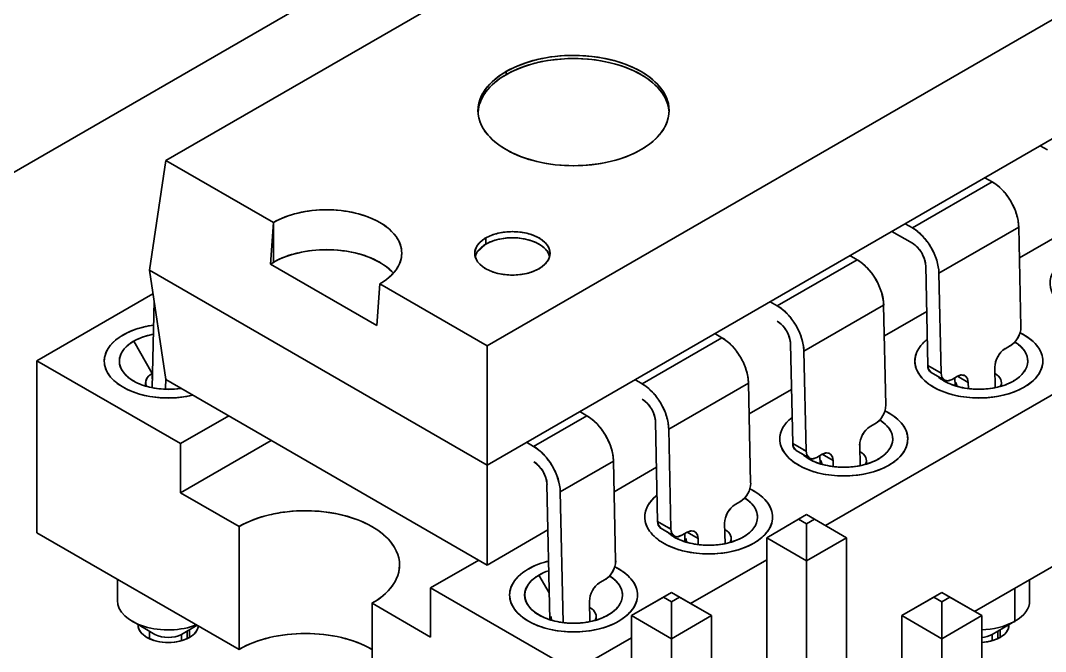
# Model space of a CAD drawing. Extents: x 146 to 1134, y 78 to 926.
# Drawn here: x 782.9 to 796.52, y 837.62 to 846.01 of the extents above; entities that cross this region are included whole.
import ezdxf

# ---------------------------------------------------------------- set-up
doc = ezdxf.new("R2010")
doc.units = 0

msp = doc.modelspace()

# ---------------------------------------------------------------- linework, layer by layer
at = {"color": 7, "lineweight": 35}
for p, q in [((784.83, 844.153), (809.358, 858.314)), ((809.358, 858.314), (784.83, 844.153)), ((813.031, 855.504), (789.1, 841.688)), ((789.1, 841.688), (813.031, 855.504)), ((815.104, 851.712), (793.6, 839.297)), ((793.6, 839.297), (815.104, 851.712)), ((795.58, 838.153), (815.344, 849.564)), ((815.344, 849.564), (795.58, 838.153))]:
    msp.add_line(p, q, dxfattribs=at)
at = {"color": 7, "lineweight": 35, "ltscale": 0.311085}
for p, q in [((788.047, 847.022), (777.271, 840.8)), ((777.271, 840.8), (788.047, 847.022))]:
    msp.add_line(p, q, dxfattribs=at)
at = {"color": 7, "lineweight": 35, "ltscale": 0.264137}
for p, q in [((789.1, 840.103), (798.25, 845.386)), ((798.25, 845.386), (789.1, 840.103))]:
    msp.add_line(p, q, dxfattribs=at)
at = {"color": 7, "lineweight": 35, "ltscale": 0.001021}
for p, q in [((789.351, 845.335), (789.351, 845.294)), ((789.351, 845.294), (789.351, 845.335))]:
    msp.add_line(p, q, dxfattribs=at)
at = {"color": 7, "lineweight": 35, "ltscale": 0.002759}
for p, q in [((796.453, 844.349), (796.549, 844.293)), ((796.453, 844.349), (796.549, 844.293)), ((795.814, 843.869), (795.718, 843.924)), ((795.814, 843.869), (795.718, 843.924)), ((794.018, 842.832), (793.922, 842.887)), ((794.018, 842.832), (793.922, 842.887)), ((792.861, 842.275), (792.957, 842.219)), ((792.861, 842.275), (792.957, 842.219)), ((792.221, 841.795), (792.126, 841.85)), ((792.221, 841.795), (792.126, 841.85)), ((790.425, 840.758), (790.33, 840.813)), ((790.425, 840.758), (790.33, 840.813)), ((789.623, 840.405), (789.718, 840.35)), ((789.623, 840.405), (789.718, 840.35))]:
    msp.add_line(p, q, dxfattribs=at)
at = {"color": 7, "lineweight": 35, "ltscale": 0.036853}
for p, q in [((784.83, 844.153), (784.609, 842.695)), ((784.609, 842.695), (784.83, 844.153)), ((784.609, 842.695), (784.83, 841.238)), ((784.83, 841.238), (784.609, 842.695))]:
    msp.add_line(p, q, dxfattribs=at)
at = {"color": 7, "lineweight": 35, "ltscale": 0.04121}
for p, q in [((786.258, 843.328), (784.83, 844.153)), ((784.83, 844.153), (786.258, 843.328)), ((789.1, 841.688), (787.672, 842.512)), ((787.672, 842.512), (789.1, 841.688))]:
    msp.add_line(p, q, dxfattribs=at)
at = {"color": 7, "lineweight": 35, "ltscale": 0.030619}
for p, q in [((794.753, 843.256), (795.814, 843.869)), ((795.814, 843.869), (794.753, 843.256)), ((795.106, 842.654), (796.167, 843.267)), ((796.167, 843.267), (795.106, 842.654)), ((794.018, 842.832), (792.957, 842.219)), ((792.957, 842.219), (794.018, 842.832)), ((794.371, 842.23), (793.31, 841.617)), ((793.31, 841.617), (794.371, 842.23)), ((791.161, 841.183), (792.221, 841.795)), ((792.221, 841.795), (791.161, 841.183)), ((791.514, 840.58), (792.575, 841.193)), ((792.575, 841.193), (791.514, 840.58))]:
    msp.add_line(p, q, dxfattribs=at)
at = {"color": 7, "lineweight": 35, "ltscale": 0.013899}
for p, q in [((786.219, 842.774), (786.258, 843.328)), ((786.258, 843.328), (786.219, 842.774))]:
    msp.add_line(p, q, dxfattribs=at)
at = {"color": 7, "lineweight": 35, "ltscale": 0.013268}
for p, q in [((786.258, 843.328), (786.258, 842.798)), ((786.258, 842.798), (786.258, 843.328))]:
    msp.add_line(p, q, dxfattribs=at)
at = {"color": 7, "lineweight": 35, "ltscale": 0.007862}
msp.add_line((794.481, 843.21), (794.753, 843.052), dxfattribs=at)
at = {"color": 7, "lineweight": 35, "ltscale": 0.002758}
for p, q in [((794.657, 843.312), (794.753, 843.256)), ((794.657, 843.312), (794.753, 843.256)), ((791.065, 841.238), (791.161, 841.183)), ((791.065, 841.238), (791.161, 841.183))]:
    msp.add_line(p, q, dxfattribs=at)
at = {"color": 7, "lineweight": 35, "ltscale": 0.033232}
for p, q in [((796.196, 841.938), (796.167, 843.267)), ((796.196, 841.938), (796.167, 843.267)), ((795.106, 842.654), (795.135, 841.325)), ((795.106, 842.654), (795.135, 841.325)), ((794.399, 840.901), (794.371, 842.23)), ((794.399, 840.901), (794.371, 842.23)), ((793.31, 841.617), (793.339, 840.288)), ((793.31, 841.617), (793.339, 840.288)), ((792.603, 839.864), (792.575, 841.193)), ((792.603, 839.864), (792.575, 841.193)), ((791.514, 840.58), (791.543, 839.251)), ((791.514, 840.58), (791.543, 839.251)), ((790.807, 838.827), (790.779, 840.156)), ((790.807, 838.827), (790.779, 840.156))]:
    msp.add_line(p, q, dxfattribs=at)
at = {"color": 7, "lineweight": 35, "ltscale": 0.002042}
for p, q in [((789.082, 843.122), (789.082, 843.04)), ((789.082, 843.04), (789.082, 843.122)), ((795.987, 841.65), (796.058, 841.691)), ((795.987, 841.65), (796.058, 841.691)), ((795.28, 841.242), (795.351, 841.283)), ((795.28, 841.242), (795.351, 841.283)), ((792.395, 839.576), (792.466, 839.617)), ((792.395, 839.576), (792.466, 839.617)), ((791.688, 839.168), (791.758, 839.209)), ((791.688, 839.168), (791.758, 839.209))]:
    msp.add_line(p, q, dxfattribs=at)
at = {"color": 7, "lineweight": 35, "ltscale": 0.01625}
for p, q in [((796.739, 843.183), (796.176, 842.858)), ((796.176, 842.858), (796.739, 843.183))]:
    msp.add_line(p, q, dxfattribs=at)
at = {"color": 7, "lineweight": 35, "ltscale": 0.12962}
for p, q in [((784.609, 842.695), (789.1, 840.103)), ((789.1, 840.103), (784.609, 842.695))]:
    msp.add_line(p, q, dxfattribs=at)
at = {"color": 7, "lineweight": 35, "ltscale": 0.001146}
msp.add_line((786.258, 842.798), (786.219, 842.774), dxfattribs=at)
msp.add_line((786.258, 842.798), (786.219, 842.774), dxfattribs=at)
at = {"color": 7, "lineweight": 35, "ltscale": 0.040759}
msp.add_line((786.219, 842.774), (787.631, 841.959), dxfattribs=at)
msp.add_line((786.219, 842.774), (787.631, 841.959), dxfattribs=at)
at = {"color": 7, "lineweight": 35, "ltscale": 0.033102}
for p, q in [((794.93, 842.751), (794.958, 841.427)), ((794.958, 841.427), (794.93, 842.751)), ((791.338, 840.677), (791.366, 839.354)), ((791.366, 839.354), (791.338, 840.677))]:
    msp.add_line(p, q, dxfattribs=at)
at = {"color": 7, "lineweight": 35, "ltscale": 0.013871}
for p, q in [((787.631, 841.959), (787.672, 842.512)), ((787.672, 842.512), (787.631, 841.959))]:
    msp.add_line(p, q, dxfattribs=at)
at = {"color": 7, "lineweight": 35, "ltscale": 0.04455}
for p, q in [((783.114, 841.489), (784.657, 842.38)), ((784.657, 842.38), (783.114, 841.489))]:
    msp.add_line(p, q, dxfattribs=at)
at = {"color": 7, "lineweight": 35, "ltscale": 0.028942}
msp.add_line((784.646, 841.131), (784.671, 842.288), dxfattribs=at)
msp.add_line((784.646, 841.131), (784.671, 842.288), dxfattribs=at)
at = {"color": 7, "lineweight": 35, "ltscale": 0.016248}
for p, q in [((794.943, 842.146), (794.38, 841.821)), ((794.38, 841.821), (794.943, 842.146)), ((793.147, 841.109), (792.584, 840.784)), ((792.584, 840.784), (793.147, 841.109))]:
    msp.add_line(p, q, dxfattribs=at)
at = {"color": 7, "lineweight": 35, "ltscale": 0.001529}
for p, q in [((796.238, 841.832), (796.184, 841.86)), ((796.238, 841.832), (796.184, 841.86)), ((792.646, 839.758), (792.592, 839.786)), ((792.646, 839.758), (792.592, 839.786))]:
    msp.add_line(p, q, dxfattribs=at)
at = {"color": 7, "lineweight": 35, "ltscale": 0.012374}
for p, q in [((784.648, 841.321), (784.401, 841.75)), ((784.401, 841.75), (784.648, 841.321))]:
    msp.add_line(p, q, dxfattribs=at)
at = {"color": 7, "lineweight": 35, "ltscale": 0.001261}
msp.add_line((784.612, 841.831), (784.661, 841.842), dxfattribs=at)
at = {"color": 7, "lineweight": 35, "ltscale": 0.033104}
for p, q in [((793.134, 841.714), (793.162, 840.391)), ((793.162, 840.391), (793.134, 841.714))]:
    msp.add_line(p, q, dxfattribs=at)
at = {"color": 7, "lineweight": 35, "ltscale": 0.039624}
for p, q in [((789.1, 840.103), (789.1, 841.688)), ((789.1, 841.688), (789.1, 840.103))]:
    msp.add_line(p, q, dxfattribs=at)
at = {"color": 7, "lineweight": 35, "ltscale": 0.055114}
for p, q in [((785.023, 840.387), (783.114, 841.489)), ((783.114, 841.489), (785.023, 840.387)), ((790.256, 837.365), (788.346, 838.468)), ((788.346, 838.468), (790.256, 837.365))]:
    msp.add_line(p, q, dxfattribs=at)
at = {"color": 7, "lineweight": 35, "ltscale": 0.057155}
for p, q in [((783.114, 839.203), (783.114, 841.489)), ((783.114, 841.489), (783.114, 839.203))]:
    msp.add_line(p, q, dxfattribs=at)
at = {"color": 7, "lineweight": 35, "ltscale": 0.001785}
for p, q in [((784.648, 841.321), (784.648, 841.25)), ((784.648, 841.25), (784.648, 841.321))]:
    msp.add_line(p, q, dxfattribs=at)
at = {"color": 7, "lineweight": 35, "ltscale": 0.005105}
for p, q in [((794.958, 841.427), (795.135, 841.325)), ((795.135, 841.325), (794.958, 841.427)), ((795.179, 841.232), (795.002, 841.335)), ((793.162, 840.391), (793.339, 840.288)), ((793.339, 840.288), (793.162, 840.391)), ((791.366, 839.354), (791.543, 839.251)), ((791.543, 839.251), (791.366, 839.354))]:
    msp.add_line(p, q, dxfattribs=at)
at = {"color": 7, "lineweight": 35, "ltscale": 0.000920205}
for p, q in [((795.103, 841.344), (795.135, 841.325)), ((795.103, 841.344), (795.135, 841.325)), ((791.511, 839.27), (791.543, 839.251)), ((791.511, 839.27), (791.543, 839.251))]:
    msp.add_line(p, q, dxfattribs=at)
at = {"color": 7, "lineweight": 35, "ltscale": 0.006795}
for p, q in [((795.855, 841.131), (795.849, 841.403)), ((795.855, 841.131), (795.849, 841.403)), ((792.263, 839.057), (792.257, 839.329)), ((792.263, 839.057), (792.257, 839.329)), ((790.467, 838.02), (790.461, 838.292)), ((790.467, 838.02), (790.461, 838.292))]:
    msp.add_line(p, q, dxfattribs=at)
at = {"color": 7, "lineweight": 35, "ltscale": 0.00118}
for p, q in [((784.56, 841.152), (784.56, 841.199)), ((795.937, 841.152), (795.937, 841.199)), ((792.345, 839.078), (792.345, 839.125)), ((790.549, 838.041), (790.549, 838.088))]:
    msp.add_line(p, q, dxfattribs=at)
at = {"color": 7, "lineweight": 35, "ltscale": 0.003649}
msp.add_line((784.828, 841.256), (784.824, 841.11), dxfattribs=at)
at = {"color": 7, "lineweight": 35, "ltscale": 0.003648}
msp.add_line((784.824, 841.11), (784.828, 841.256), dxfattribs=at)
at = {"color": 7, "lineweight": 35, "ltscale": 0.123243}
for p, q in [((784.83, 841.238), (789.1, 838.773)), ((789.1, 838.773), (784.83, 841.238))]:
    msp.add_line(p, q, dxfattribs=at)
at = {"color": 7, "lineweight": 35, "ltscale": 0.002706}
msp.add_line((795.319, 841.265), (795.322, 841.156), dxfattribs=at)
at = {"color": 7, "lineweight": 35, "ltscale": 0.002704}
for p, q in [((795.322, 841.156), (795.319, 841.265)), ((793.523, 840.228), (793.526, 840.119)), ((791.727, 839.191), (791.73, 839.083)), ((791.73, 839.083), (791.727, 839.191))]:
    msp.add_line(p, q, dxfattribs=at)
at = {"color": 7, "lineweight": 35, "ltscale": 0.004184}
for p, q in [((795.351, 841.283), (795.496, 841.199)), ((795.351, 841.283), (795.496, 841.199)), ((793.555, 840.246), (793.699, 840.162)), ((793.555, 840.246), (793.699, 840.162)), ((791.758, 839.209), (791.903, 839.125)), ((791.758, 839.209), (791.903, 839.125))]:
    msp.add_line(p, q, dxfattribs=at)
at = {"color": 7, "lineweight": 35, "ltscale": 0.002019}
for p, q in [((795.496, 841.199), (795.497, 841.118)), ((795.496, 841.199), (795.497, 841.118)), ((791.903, 839.125), (791.905, 839.044)), ((791.903, 839.125), (791.905, 839.044))]:
    msp.add_line(p, q, dxfattribs=at)
at = {"color": 7, "lineweight": 35, "ltscale": 0.018497}
for p, q in [((785.664, 840.756), (785.023, 840.387)), ((785.023, 840.387), (785.664, 840.756)), ((788.346, 838.468), (788.987, 838.838)), ((788.987, 838.838), (788.346, 838.468))]:
    msp.add_line(p, q, dxfattribs=at)
at = {"color": 7, "lineweight": 35, "ltscale": 0.020412}
for p, q in [((790.425, 840.758), (789.718, 840.35)), ((789.718, 840.35), (790.425, 840.758))]:
    msp.add_line(p, q, dxfattribs=at)
at = {"color": 7, "lineweight": 35, "ltscale": 0.001528}
for p, q in [((794.442, 840.795), (794.388, 840.823)), ((794.442, 840.795), (794.388, 840.823)), ((790.85, 838.721), (790.796, 838.75)), ((790.85, 838.721), (790.796, 838.75))]:
    msp.add_line(p, q, dxfattribs=at)
at = {"color": 7, "lineweight": 35, "ltscale": 0.002041}
for p, q in [((794.191, 840.613), (794.262, 840.654)), ((794.191, 840.613), (794.262, 840.654)), ((793.484, 840.205), (793.555, 840.246)), ((793.484, 840.205), (793.555, 840.246)), ((790.599, 838.539), (790.669, 838.58)), ((790.599, 838.539), (790.669, 838.58))]:
    msp.add_line(p, q, dxfattribs=at)
at = {"color": 7, "lineweight": 35, "ltscale": 0.034826}
for p, q in [((785.023, 839.733), (786.229, 840.43)), ((786.229, 840.43), (785.023, 839.733))]:
    msp.add_line(p, q, dxfattribs=at)
at = {"color": 7, "lineweight": 35, "ltscale": 0.01633}
for p, q in [((785.023, 840.387), (785.023, 839.733)), ((785.023, 839.733), (785.023, 840.387)), ((788.346, 838.468), (788.346, 837.815)), ((788.346, 837.815), (788.346, 838.468))]:
    msp.add_line(p, q, dxfattribs=at)
at = {"color": 7, "lineweight": 35, "ltscale": 0.006793}
msp.add_line((794.059, 840.094), (794.053, 840.366), dxfattribs=at)
msp.add_line((794.059, 840.094), (794.053, 840.366), dxfattribs=at)
at = {"color": 7, "lineweight": 35, "ltscale": 0.005106}
msp.add_line((793.383, 840.195), (793.206, 840.298), dxfattribs=at)
at = {"color": 7, "lineweight": 35, "ltscale": 0.000920764}
msp.add_line((793.307, 840.307), (793.339, 840.288), dxfattribs=at)
msp.add_line((793.307, 840.307), (793.339, 840.288), dxfattribs=at)
at = {"color": 7, "lineweight": 35, "ltscale": 0.002703}
msp.add_line((793.526, 840.12), (793.523, 840.228), dxfattribs=at)
at = {"color": 7, "lineweight": 35, "ltscale": 0.033247}
for p, q in [((789.1, 838.773), (789.1, 840.103)), ((789.1, 840.103), (789.1, 838.773))]:
    msp.add_line(p, q, dxfattribs=at)
at = {"color": 7, "lineweight": 35, "ltscale": 0.020413}
for p, q in [((790.779, 840.156), (790.072, 839.748)), ((790.072, 839.748), (790.779, 840.156))]:
    msp.add_line(p, q, dxfattribs=at)
at = {"color": 7, "lineweight": 35, "ltscale": 0.002018}
msp.add_line((793.699, 840.162), (793.701, 840.081), dxfattribs=at)
msp.add_line((793.699, 840.162), (793.701, 840.081), dxfattribs=at)
at = {"color": 7, "lineweight": 35, "ltscale": 0.001178}
msp.add_line((794.141, 840.115), (794.141, 840.162), dxfattribs=at)
at = {"color": 7, "lineweight": 35, "ltscale": 0.016249}
for p, q in [((791.351, 840.073), (790.788, 839.747)), ((790.788, 839.747), (791.351, 840.073))]:
    msp.add_line(p, q, dxfattribs=at)
at = {"color": 7, "lineweight": 35, "ltscale": 0.044984}
msp.add_line((789.934, 838.046), (789.895, 839.845), dxfattribs=at)
at = {"color": 7, "lineweight": 35, "ltscale": 0.044986}
msp.add_line((789.895, 839.845), (789.934, 838.046), dxfattribs=at)
at = {"color": 7, "lineweight": 35, "ltscale": 0.022454}
for p, q in [((785.023, 839.733), (785.801, 839.284)), ((785.801, 839.284), (785.023, 839.733))]:
    msp.add_line(p, q, dxfattribs=at)
at = {"color": 7, "lineweight": 35, "ltscale": 0.04352}
msp.add_line((790.072, 839.748), (790.109, 838.007), dxfattribs=at)
msp.add_line((790.072, 839.748), (790.109, 838.007), dxfattribs=at)
at = {"color": 7, "lineweight": 35, "ltscale": 0.01531}
for p, q in [((792.817, 839.136), (793.347, 839.443)), ((793.347, 839.443), (793.877, 839.136)), ((791.551, 837.793), (791.021, 838.1)), ((791.021, 838.1), (791.551, 837.793)), ((792.081, 838.1), (791.551, 837.793)), ((791.551, 837.793), (792.081, 838.1)), ((795.143, 837.793), (794.613, 838.1)), ((794.613, 838.1), (795.143, 837.793)), ((795.674, 838.1), (795.143, 837.793)), ((795.143, 837.793), (795.674, 838.1))]:
    msp.add_line(p, q, dxfattribs=at)
at = {"color": 7, "lineweight": 35, "ltscale": 0.003063}
for p, q in [((793.241, 839.381), (793.347, 839.443)), ((793.241, 839.381), (793.347, 839.443)), ((793.347, 839.443), (793.453, 839.381)), ((793.347, 839.443), (793.453, 839.381))]:
    msp.add_line(p, q, dxfattribs=at)
at = {"color": 7, "lineweight": 35, "ltscale": 0.040826}
msp.add_line((785.801, 839.284), (785.801, 837.651), dxfattribs=at)
msp.add_line((785.801, 839.284), (785.801, 837.651), dxfattribs=at)
at = {"color": 7, "lineweight": 35, "ltscale": 0.005104}
msp.add_line((791.587, 839.159), (791.41, 839.261), dxfattribs=at)
at = {"color": 7, "lineweight": 35, "ltscale": 0.012247}
for p, q in [((792.817, 839.136), (793.241, 839.381)), ((793.241, 839.381), (792.817, 839.136)), ((793.347, 839.32), (793.347, 838.83)), ((793.347, 838.83), (793.347, 839.32)), ((793.453, 839.381), (793.877, 839.136)), ((793.877, 839.136), (793.453, 839.381)), ((791.021, 838.1), (791.445, 838.344)), ((791.445, 838.344), (791.021, 838.1)), ((794.613, 838.1), (795.037, 838.344)), ((795.037, 838.344), (794.613, 838.1))]:
    msp.add_line(p, q, dxfattribs=at)
at = {"color": 7, "lineweight": 35, "ltscale": 0.003062}
for p, q in [((793.347, 839.32), (793.241, 839.381)), ((793.347, 839.32), (793.241, 839.381)), ((793.453, 839.381), (793.347, 839.32)), ((793.453, 839.381), (793.347, 839.32)), ((791.445, 838.344), (791.551, 838.406)), ((791.445, 838.344), (791.551, 838.406)), ((791.551, 838.283), (791.445, 838.344)), ((791.551, 838.283), (791.445, 838.344)), ((795.037, 838.344), (795.143, 838.406)), ((795.037, 838.344), (795.143, 838.406)), ((795.143, 838.283), (795.037, 838.344)), ((795.143, 838.283), (795.037, 838.344))]:
    msp.add_line(p, q, dxfattribs=at)
at = {"color": 7, "lineweight": 35, "ltscale": 0.077568}
for p, q in [((785.801, 837.651), (783.114, 839.203)), ((783.114, 839.203), (785.801, 837.651))]:
    msp.add_line(p, q, dxfattribs=at)
at = {"color": 7, "lineweight": 35, "ltscale": 0.023339}
for p, q in [((789.908, 839.24), (789.1, 838.773)), ((789.1, 838.773), (789.908, 839.24))]:
    msp.add_line(p, q, dxfattribs=at)
at = {"color": 7, "lineweight": 35, "ltscale": 0.015309}
for p, q in [((793.347, 838.83), (792.817, 839.136)), ((792.817, 839.136), (793.347, 838.83)), ((793.877, 839.136), (793.347, 838.83)), ((793.347, 838.83), (793.877, 839.136)), ((791.021, 838.1), (791.551, 838.406)), ((791.551, 838.406), (792.081, 838.1)), ((794.613, 838.1), (795.143, 838.406)), ((795.143, 838.406), (795.674, 838.1))]:
    msp.add_line(p, q, dxfattribs=at)
at = {"color": 7, "lineweight": 35, "ltscale": 0.051848}
for p, q in [((792.817, 839.136), (792.817, 837.063)), ((792.817, 837.063), (792.817, 839.136)), ((794.613, 838.1), (794.613, 836.026)), ((794.613, 836.026), (794.613, 838.1))]:
    msp.add_line(p, q, dxfattribs=at)
at = {"color": 7, "lineweight": 35, "ltscale": 0.116351}
for p, q in [((793.877, 839.136), (793.877, 834.482)), ((793.877, 834.482), (793.877, 839.136)), ((791.021, 838.1), (791.021, 833.445)), ((791.021, 833.445), (791.021, 838.1)), ((792.081, 838.1), (792.081, 833.445)), ((792.081, 833.445), (792.081, 838.1)), ((795.674, 838.1), (795.674, 833.445)), ((795.674, 833.445), (795.674, 838.1)), ((791.551, 837.793), (791.551, 833.139)), ((791.551, 833.139), (791.551, 837.793))]:
    msp.add_line(p, q, dxfattribs=at)
at = {"color": 7, "lineweight": 35, "ltscale": 0.02923}
for p, q in [((792.817, 838.844), (791.804, 838.26)), ((791.804, 838.26), (792.817, 838.844))]:
    msp.add_line(p, q, dxfattribs=at)
at = {"color": 7, "lineweight": 35, "ltscale": 0.036539}
for p, q in [((793.347, 837.369), (793.347, 838.83)), ((793.347, 838.83), (793.347, 837.369)), ((795.143, 836.332), (795.143, 837.793)), ((795.143, 837.793), (795.143, 836.332))]:
    msp.add_line(p, q, dxfattribs=at)
at = {"color": 7, "lineweight": 35, "ltscale": 0.007089}
msp.add_line((784.185, 838.3), (784.185, 838.584), dxfattribs=at)
at = {"color": 7, "lineweight": 35, "ltscale": 0.006853}
for p, q in [((789.926, 838.402), (789.789, 838.639)), ((789.789, 838.639), (789.926, 838.402))]:
    msp.add_line(p, q, dxfattribs=at)
at = {"color": 7, "lineweight": 35, "ltscale": 0.006885}
msp.add_line((796.312, 838.3), (796.312, 838.576), dxfattribs=at)
at = {"color": 7, "lineweight": 35, "ltscale": 0.010921}
msp.add_line((796.114, 838.462), (796.114, 838.025), dxfattribs=at)
msp.add_line((796.114, 838.462), (796.114, 838.025), dxfattribs=at)
at = {"color": 7, "lineweight": 35, "ltscale": 0.003061}
for p, q in [((791.551, 838.406), (791.657, 838.344)), ((791.551, 838.406), (791.657, 838.344)), ((791.657, 838.344), (791.551, 838.283)), ((791.657, 838.344), (791.551, 838.283)), ((795.143, 838.406), (795.249, 838.344)), ((795.143, 838.406), (795.249, 838.344)), ((795.249, 838.344), (795.143, 838.283)), ((795.249, 838.344), (795.143, 838.283))]:
    msp.add_line(p, q, dxfattribs=at)
at = {"color": 7, "lineweight": 35, "ltscale": 0.012248}
for p, q in [((791.657, 838.344), (792.081, 838.1)), ((792.081, 838.1), (791.657, 838.344)), ((795.249, 838.344), (795.674, 838.1)), ((795.674, 838.1), (795.249, 838.344)), ((791.551, 838.283), (791.551, 837.793)), ((791.551, 837.793), (791.551, 838.283)), ((795.143, 838.283), (795.143, 837.793)), ((795.143, 837.793), (795.143, 838.283))]:
    msp.add_line(p, q, dxfattribs=at)
at = {"color": 7, "lineweight": 35, "ltscale": 0.022453}
for p, q in [((788.346, 837.815), (787.569, 838.264)), ((787.569, 838.264), (788.346, 837.815))]:
    msp.add_line(p, q, dxfattribs=at)
at = {"color": 7, "lineweight": 35, "ltscale": 0.040825}
for p, q in [((787.569, 836.631), (787.569, 838.264)), ((787.569, 838.264), (787.569, 836.631))]:
    msp.add_line(p, q, dxfattribs=at)
at = {"color": 7, "lineweight": 35, "ltscale": 0.008676}
for p, q in [((784.684, 837.851), (784.383, 838.025)), ((795.813, 837.851), (796.114, 838.025)), ((796.114, 838.025), (795.813, 837.851))]:
    msp.add_line(p, q, dxfattribs=at)
at = {"color": 7, "lineweight": 35, "ltscale": 0.000157195}
msp.add_line((784.461, 837.98), (784.46, 837.974), dxfattribs=at)
at = {"color": 7, "lineweight": 35, "ltscale": 0.006022}
for p, q in [((785.037, 837.851), (785.246, 837.972)), ((785.246, 837.972), (785.037, 837.851))]:
    msp.add_line(p, q, dxfattribs=at)
at = {"color": 7, "lineweight": 35, "ltscale": 0.002551}
for p, q in [((785.143, 837.913), (785.143, 837.81)), ((785.143, 837.81), (785.143, 837.913)), ((795.92, 837.913), (795.92, 837.81)), ((795.92, 837.81), (795.92, 837.913))]:
    msp.add_line(p, q, dxfattribs=at)
at = {"color": 7, "lineweight": 35, "ltscale": 0.000157232}
msp.add_line((796.037, 837.974), (796.037, 837.98), dxfattribs=at)
at = {"color": 7, "lineweight": 35, "ltscale": 0.002502}
for p, q in [((784.61, 837.794), (784.61, 837.894)), ((785.11, 837.794), (785.11, 837.894)), ((795.887, 837.794), (795.887, 837.894))]:
    msp.add_line(p, q, dxfattribs=at)
at = {"color": 7, "lineweight": 35, "ltscale": 0.002118}
for p, q in [((785.037, 837.851), (785.037, 837.767)), ((785.037, 837.851), (785.037, 837.767)), ((795.813, 837.851), (795.813, 837.767)), ((795.813, 837.851), (795.813, 837.767))]:
    msp.add_line(p, q, dxfattribs=at)
at = {"color": 7, "lineweight": 35, "ltscale": 0.022088}
for p, q in [((791.021, 837.807), (790.256, 837.365)), ((790.256, 837.365), (791.021, 837.807))]:
    msp.add_line(p, q, dxfattribs=at)
at = {"color": 7, "lineweight": 35}
for points in [[(789.082, 843.04), (788.963, 842.93), (788.94, 842.876)], [(794.958, 841.427), (794.968, 841.376), (795.002, 841.335)], [(795.135, 841.325), (795.145, 841.273), (795.179, 841.233)], [(795.28, 841.242), (795.221, 841.223), (795.19, 841.227), (795.165, 841.243), (795.146, 841.27), (795.135, 841.325)], [(795.351, 841.283), (795.399, 841.301), (795.451, 841.291)], [(795.351, 841.283), (795.41, 841.301), (795.44, 841.297), (795.465, 841.281), (795.484, 841.255), (795.496, 841.199)], [(795.179, 841.233), (795.231, 841.224), (795.28, 841.242)], [(795.451, 841.291), (795.486, 841.251), (795.496, 841.199)], [(793.162, 840.391), (793.172, 840.339), (793.206, 840.298)], [(793.339, 840.288), (793.349, 840.237), (793.383, 840.196)], [(793.484, 840.205), (793.424, 840.186), (793.394, 840.19), (793.369, 840.206), (793.35, 840.233), (793.339, 840.288)], [(793.555, 840.246), (793.603, 840.264), (793.655, 840.254)], [(793.555, 840.246), (793.614, 840.264), (793.644, 840.26), (793.669, 840.244), (793.688, 840.218), (793.699, 840.162)], [(793.655, 840.254), (793.69, 840.214), (793.699, 840.162)], [(793.383, 840.196), (793.435, 840.187), (793.484, 840.205)], [(791.366, 839.354), (791.376, 839.302), (791.41, 839.261)], [(791.543, 839.251), (791.552, 839.2), (791.587, 839.159)], [(791.688, 839.168), (791.628, 839.149), (791.598, 839.153), (791.573, 839.169), (791.554, 839.196), (791.543, 839.251)], [(791.587, 839.159), (791.639, 839.15), (791.688, 839.168)], [(791.758, 839.209), (791.818, 839.228), (791.848, 839.223), (791.873, 839.207), (791.892, 839.181), (791.903, 839.125)], [(791.758, 839.209), (791.807, 839.227), (791.859, 839.217)], [(791.859, 839.217), (791.894, 839.177), (791.903, 839.125)]]:
    msp.add_lwpolyline(points, dxfattribs=at)
for centre, radius, start, end in [((790.241, 843.469), 2.081, 89.7782, 103.2785), ((790.256, 843.466), 2.083, 76.731, 90.2172), ((790.102, 843.991), 1.54, 102.742, 119.2294), ((790.102, 843.95), 1.54, 102.742, 119.2294), ((790.241, 843.428), 2.081, 89.7782, 103.2785), ((790.256, 843.425), 2.083, 76.731, 90.2172), ((790.397, 843.997), 1.534, 60.7224, 77.2744), ((790.397, 843.956), 1.534, 60.7224, 77.2744), ((789.764, 844.574), 0.865, 118.5164, 142.7943), ((789.764, 844.533), 0.865, 118.5164, 142.7943), ((790.735, 844.576), 0.862, 37.1934, 61.5476), ((790.735, 844.535), 0.862, 37.1934, 61.5476), ((789.453, 844.808), 0.475, 142.5853, 179.0195), ((789.458, 844.765), 0.48, 142.7526, 176.3437), ((791.044, 844.808), 0.475, 0.9908, 37.3901), ((791.039, 844.765), 0.481, 3.681, 37.2219), ((789.453, 844.824), 0.475, 180.9908, 217.3901), ((791.044, 844.824), 0.475, 322.5853, 359.0195), ((789.762, 845.056), 0.862, 217.1934, 241.5476), ((790.733, 845.058), 0.865, 298.5164, 322.7943), ((790.101, 845.635), 1.534, 240.7224, 257.2744), ((790.395, 845.641), 1.54, 282.742, 299.2294), ((790.241, 846.166), 2.083, 256.731, 270.2172), ((790.257, 846.164), 2.081, 269.7782, 283.2785), ((795.506, 843.351), 0.602, 42.974, 59.2952), ((795.354, 843.199), 0.817, 30.1935, 43.4951), ((786.959, 841.859), 1.638, 89.7782, 103.2785), ((786.971, 841.857), 1.64, 76.731, 90.2172), ((795.35, 843.19), 0.825, 17.3942, 30.6102), ((786.85, 842.27), 1.213, 102.742, 119.2294), ((787.081, 842.275), 1.208, 60.7224, 77.2744), ((795.548, 843.246), 0.619, 1.8903, 17.9023), ((787.348, 842.731), 0.679, 37.1934, 61.5476), ((794.446, 842.739), 0.602, 42.974, 59.2952), ((787.591, 842.914), 0.374, 0.9908, 37.3901), ((789.244, 842.823), 0.34, 118.4527, 142.8063), ((789.377, 842.595), 0.604, 102.7258, 119.2775), ((789.377, 842.513), 0.604, 102.7258, 119.2775), ((789.432, 842.386), 0.82, 89.7812, 103.2696), ((789.432, 842.305), 0.82, 89.7812, 103.2696), ((789.439, 842.386), 0.82, 76.7304, 90.2188), ((789.439, 842.305), 0.82, 76.7304, 90.2188), ((789.494, 842.595), 0.604, 60.7225, 77.2742), ((789.494, 842.513), 0.604, 60.7225, 77.2742), ((789.627, 842.823), 0.34, 37.1937, 61.5473), ((794.293, 842.587), 0.817, 30.1993, 43.4986), ((786.959, 841.328), 1.638, 89.7782, 103.2785), ((786.971, 841.327), 1.64, 76.731, 90.2172), ((789.122, 842.914), 0.187, 142.608, 179.0138), ((789.136, 842.826), 0.202, 143.5063, 165.5214), ((789.244, 842.741), 0.34, 118.4527, 142.8063), ((789.627, 842.741), 0.34, 37.1937, 61.5473), ((789.749, 842.914), 0.187, 0.9862, 37.392), ((789.735, 842.826), 0.202, 14.5271, 36.4907), ((794.535, 842.722), 0.396, 4.1885, 56.5828), ((794.599, 842.794), 0.301, 42.974, 59.2951), ((794.523, 842.718), 0.409, 30.1935, 43.4951), ((794.289, 842.578), 0.825, 17.3912, 30.605), ((786.85, 841.74), 1.213, 102.742, 119.2294), ((787.081, 841.745), 1.208, 60.7224, 77.2744), ((787.591, 842.927), 0.374, 322.5853, 359.0195), ((789.122, 842.921), 0.187, 180.9862, 217.392), ((789.244, 843.012), 0.34, 217.1937, 241.5473), ((789.627, 843.012), 0.34, 298.4527, 322.8063), ((789.749, 842.921), 0.187, 322.608, 359.0138), ((793.71, 842.314), 0.602, 42.974, 59.2952), ((794.521, 842.713), 0.413, 17.3942, 30.6102), ((794.62, 842.741), 0.31, 1.8903, 17.9023), ((794.487, 842.634), 0.619, 1.8903, 17.9023), ((787.318, 842.16), 0.729, 42.7423, 60.9411), ((787.347, 843.111), 0.681, 298.5164, 322.7943), ((789.377, 843.24), 0.604, 240.7225, 257.2742), ((789.494, 843.24), 0.604, 282.7258, 299.2775), ((793.558, 842.162), 0.817, 30.1935, 43.4951), ((789.432, 843.449), 0.82, 256.7304, 270.2188), ((789.439, 843.449), 0.82, 269.7812, 283.2696), ((793.554, 842.153), 0.825, 17.3942, 30.6102), ((793.752, 842.209), 0.619, 1.8903, 17.9023), ((792.65, 841.702), 0.602, 42.974, 59.2952), ((792.739, 841.685), 0.396, 4.1885, 56.5828), ((792.803, 841.757), 0.301, 42.974, 59.2951), ((792.497, 841.55), 0.817, 30.1993, 43.4986), ((784.798, 840.846), 1.124, 96.8348, 118.6264), ((784.798, 840.846), 1.124, 96.8348, 118.6264), ((784.761, 840.936), 1.027, 102.7258, 119.2775), ((784.761, 840.936), 1.027, 102.7258, 119.2775), ((784.846, 840.638), 1.337, 97.82, 103.4285), ((784.846, 840.638), 1.337, 97.82, 103.4285), ((792.727, 841.681), 0.409, 30.1935, 43.4951), ((792.725, 841.676), 0.413, 17.3942, 30.6102), ((792.493, 841.541), 0.825, 17.3912, 30.605), ((795.887, 841.948), 0.31, 303.6159, 358.1124), ((795.916, 841.941), 0.28, 329.0684, 359.3265), ((784.535, 841.324), 0.577, 118.4527, 142.8063), ((784.535, 841.324), 0.577, 118.4527, 142.8063), ((784.611, 841.362), 0.441, 118.4527, 142.8063), ((784.801, 841.026), 0.827, 99.7426, 118.924), ((784.785, 841.065), 0.785, 102.7258, 119.2775), ((791.914, 841.277), 0.602, 42.974, 59.2952), ((792.824, 841.704), 0.31, 1.8903, 17.9023), ((792.691, 841.597), 0.619, 1.8903, 17.9023), ((795.261, 841.373), 0.507, 127.6866, 143.8239), ((795.261, 841.373), 0.507, 127.6866, 143.8239), ((795.912, 841.923), 0.274, 302.0564, 332.7182), ((795.897, 841.373), 0.425, 36.8598, 59.1482), ((795.963, 841.324), 0.577, 37.1937, 61.5473), ((795.963, 841.324), 0.577, 37.1937, 61.5473), ((784.328, 841.479), 0.318, 142.6629, 179.0225), ((784.328, 841.479), 0.318, 142.608, 179.0138), ((784.453, 841.481), 0.243, 142.608, 179.0138), ((791.762, 841.125), 0.817, 30.1935, 43.4951), ((795.104, 841.479), 0.318, 142.608, 179.0138), ((795.104, 841.479), 0.318, 142.608, 179.0138), ((796.158, 841.393), 0.309, 123.5918, 178.1381), ((796.132, 841.418), 0.274, 122.0564, 152.7182), ((796.044, 841.481), 0.243, 0.9862, 37.392), ((796.169, 841.479), 0.318, 0.9862, 37.392), ((796.169, 841.479), 0.318, 0.9862, 37.392), ((784.328, 841.49), 0.318, 180.9862, 217.392), ((784.328, 841.49), 0.318, 180.9775, 217.3371), ((784.453, 841.489), 0.243, 180.9862, 217.392), ((791.758, 841.116), 0.825, 17.3942, 30.6102), ((795.104, 841.49), 0.318, 180.9862, 217.392), ((795.105, 841.49), 0.318, 180.9775, 217.3371), ((796.129, 841.4), 0.28, 149.0684, 179.3265), ((796.044, 841.489), 0.243, 322.608, 359.0138), ((796.169, 841.49), 0.318, 322.608, 359.0138), ((796.169, 841.49), 0.318, 322.608, 359.0138), ((784.611, 841.608), 0.441, 217.1937, 241.5473), ((791.956, 841.172), 0.619, 1.8903, 17.9023), ((795.063, 841.418), 0.105, 175.0648, 233.8937), ((795.886, 841.608), 0.441, 298.4527, 322.8063), ((784.535, 841.646), 0.577, 217.1937, 241.5473), ((784.535, 841.646), 0.577, 217.1937, 241.5473), ((784.785, 841.904), 0.785, 240.7225, 257.2742), ((790.854, 840.665), 0.602, 42.974, 59.2952), ((795.311, 841.646), 0.577, 217.1937, 241.5473), ((795.311, 841.646), 0.577, 217.1937, 241.5473), ((795.427, 841.662), 0.508, 227.4955, 240.5169), ((795.561, 841.904), 0.785, 240.7225, 257.2742), ((795.444, 841.2), 0.108, 180.5202, 208.6352), ((795.444, 841.2), 0.108, 180.522, 208.6687), ((795.712, 841.904), 0.785, 282.7258, 299.2775), ((795.963, 841.646), 0.577, 298.4527, 322.8063), ((795.963, 841.646), 0.577, 298.4527, 322.8063), ((784.761, 842.033), 1.027, 240.7225, 257.2742), ((784.761, 842.033), 1.027, 240.7225, 257.2742), ((784.855, 842.388), 1.394, 256.7304, 270.2188), ((784.855, 842.388), 1.394, 256.7304, 270.2188), ((784.856, 842.176), 1.066, 256.7304, 270.2188), ((784.862, 842.203), 1.094, 269.8935, 278.8283), ((784.866, 842.388), 1.394, 269.7812, 283.2696), ((784.866, 842.388), 1.394, 269.7812, 283.2696), ((790.701, 840.513), 0.817, 30.1993, 43.4986), ((795.538, 842.033), 1.027, 240.7225, 257.2742), ((795.538, 842.033), 1.027, 240.7225, 257.2742), ((795.631, 842.388), 1.394, 256.7304, 270.2188), ((795.631, 842.388), 1.394, 256.7304, 270.2188), ((795.633, 842.176), 1.066, 256.7304, 270.2188), ((795.641, 842.176), 1.066, 269.7812, 283.2696), ((795.642, 842.388), 1.394, 269.7812, 283.2696), ((795.642, 842.388), 1.394, 269.7812, 283.2696), ((795.736, 842.033), 1.027, 282.7258, 299.2775), ((795.736, 842.033), 1.027, 282.7258, 299.2775), ((790.943, 840.648), 0.396, 4.1885, 56.5828), ((791.007, 840.72), 0.301, 42.974, 59.2951), ((790.931, 840.644), 0.409, 30.1935, 43.4951), ((790.697, 840.504), 0.825, 17.3912, 30.605), ((794.091, 840.911), 0.31, 303.6159, 358.1124), ((794.12, 840.904), 0.28, 329.0684, 359.3265), ((790.118, 840.24), 0.602, 42.974, 59.2952), ((790.929, 840.639), 0.413, 17.3942, 30.6102), ((791.028, 840.667), 0.31, 1.8903, 17.9023), ((794.116, 840.886), 0.274, 302.0564, 332.7182), ((794.167, 840.287), 0.577, 37.1937, 61.5473), ((794.167, 840.287), 0.577, 37.1937, 61.5473), ((789.966, 840.088), 0.817, 30.1935, 43.4951), ((790.895, 840.56), 0.619, 1.8903, 17.9023), ((793.308, 840.442), 0.318, 142.608, 179.0138), ((793.308, 840.442), 0.318, 142.608, 179.0138), ((793.464, 840.336), 0.507, 127.6866, 143.8239), ((793.464, 840.336), 0.507, 127.6866, 143.8239), ((794.101, 840.336), 0.425, 36.8598, 59.1482), ((794.373, 840.442), 0.318, 0.9862, 37.392), ((794.373, 840.442), 0.318, 0.9862, 37.392), ((789.962, 840.079), 0.825, 17.3942, 30.6102), ((794.362, 840.356), 0.31, 123.6159, 178.1124), ((794.332, 840.363), 0.28, 149.0684, 179.3265), ((794.336, 840.381), 0.274, 122.0564, 152.7182), ((794.248, 840.444), 0.243, 0.9862, 37.392), ((789.411, 839.832), 0.602, 42.974, 59.2952), ((793.308, 840.453), 0.318, 180.9862, 217.392), ((793.309, 840.453), 0.318, 180.9775, 217.3371), ((793.267, 840.381), 0.105, 175.0648, 233.8937), ((794.248, 840.452), 0.243, 322.608, 359.0138), ((794.373, 840.453), 0.318, 322.608, 359.0138), ((794.373, 840.453), 0.318, 322.608, 359.0138), ((789.259, 839.68), 0.817, 30.1935, 43.4951), ((790.16, 840.135), 0.619, 1.8903, 17.9023), ((793.515, 840.609), 0.577, 217.1937, 241.5473), ((793.515, 840.609), 0.577, 217.1937, 241.5473), ((793.631, 840.625), 0.508, 227.4955, 240.5169), ((794.09, 840.571), 0.441, 298.4527, 322.8063), ((794.167, 840.609), 0.577, 298.4527, 322.8063), ((794.167, 840.609), 0.577, 298.4527, 322.8063), ((789.565, 839.887), 0.301, 42.974, 59.2952), ((789.501, 839.816), 0.396, 4.1885, 56.5828), ((789.489, 839.811), 0.409, 30.1993, 43.4986), ((789.255, 839.671), 0.825, 17.3942, 30.6102), ((793.742, 840.996), 1.027, 240.7225, 257.2742), ((793.742, 840.996), 1.027, 240.7225, 257.2742), ((793.765, 840.867), 0.785, 240.7225, 257.2742), ((793.648, 840.163), 0.108, 180.5202, 208.6352), ((793.648, 840.163), 0.108, 180.522, 208.6687), ((793.837, 841.139), 1.066, 256.7304, 270.2188), ((793.845, 841.139), 1.066, 269.7812, 283.2696), ((793.916, 840.867), 0.785, 282.7258, 299.2775), ((793.94, 840.996), 1.027, 282.7258, 299.2775), ((793.94, 840.996), 1.027, 282.7258, 299.2775), ((789.487, 839.806), 0.413, 17.3942, 30.6102), ((793.835, 841.351), 1.394, 256.7304, 270.2188), ((793.835, 841.351), 1.394, 256.7304, 270.2188), ((793.846, 841.351), 1.394, 269.7812, 283.2696), ((793.846, 841.351), 1.394, 269.7812, 283.2696), ((789.586, 839.834), 0.31, 1.8903, 17.9023), ((789.453, 839.727), 0.619, 1.8903, 17.9023), ((792.295, 839.874), 0.31, 303.6159, 358.1124), ((792.324, 839.867), 0.28, 329.0684, 359.3265), ((791.668, 839.299), 0.507, 127.6866, 143.8239), ((791.668, 839.299), 0.507, 127.6866, 143.8239), ((792.32, 839.849), 0.274, 302.0564, 332.7182), ((792.37, 839.25), 0.577, 37.1937, 61.5473), ((792.37, 839.25), 0.577, 37.1937, 61.5473), ((791.512, 839.405), 0.318, 142.608, 179.0138), ((791.512, 839.405), 0.318, 142.608, 179.0138), ((792.566, 839.319), 0.309, 123.5918, 178.1381), ((792.54, 839.344), 0.274, 122.0564, 152.7182), ((792.305, 839.299), 0.425, 36.8598, 59.1482), ((792.452, 839.407), 0.243, 0.9862, 37.392), ((792.577, 839.405), 0.318, 0.9775, 37.3371), ((792.577, 839.405), 0.318, 0.9862, 37.392), ((786.544, 837.954), 1.524, 102.8281, 119.201), ((786.661, 837.534), 1.96, 96.4322, 103.4302), ((786.684, 837.358), 2.137, 83.4331, 96.5141), ((786.735, 837.669), 1.822, 69.3139, 83.9223), ((791.512, 839.416), 0.318, 180.9862, 217.392), ((791.513, 839.416), 0.318, 180.9775, 217.3371), ((792.536, 839.326), 0.28, 149.0684, 179.3265), ((792.452, 839.415), 0.243, 322.608, 359.0138), ((792.577, 839.416), 0.318, 322.608, 359.0138), ((792.577, 839.416), 0.318, 322.608, 359.0138), ((786.98, 838.279), 1.165, 50.3045, 69.9803), ((791.471, 839.345), 0.105, 175.0648, 233.8937), ((792.294, 839.534), 0.441, 298.4527, 322.8063), ((787.341, 838.701), 0.609, 20.6213, 51.1161), ((791.719, 839.572), 0.577, 217.1937, 241.5473), ((791.719, 839.572), 0.577, 217.1937, 241.5473), ((791.835, 839.588), 0.508, 227.4955, 240.5169), ((791.969, 839.83), 0.785, 240.7225, 257.2742), ((791.852, 839.126), 0.108, 180.5202, 208.6352), ((791.852, 839.126), 0.108, 180.522, 208.6687), ((792.12, 839.83), 0.785, 282.7258, 299.2775), ((792.37, 839.572), 0.577, 298.4527, 322.8063), ((792.37, 839.572), 0.577, 298.4527, 322.8063), ((791.946, 839.959), 1.027, 240.7225, 257.2742), ((791.946, 839.959), 1.027, 240.7225, 257.2742), ((792.041, 840.102), 1.066, 256.7304, 270.2188), ((792.049, 840.102), 1.066, 269.7812, 283.2696), ((792.144, 839.959), 1.027, 282.7258, 299.2775), ((792.144, 839.959), 1.027, 282.7258, 299.2775), ((787.512, 838.774), 0.423, 340.649, 19.5076), ((792.039, 840.314), 1.394, 256.7304, 270.2188), ((792.039, 840.314), 1.394, 256.7304, 270.2188), ((792.05, 840.314), 1.394, 269.7812, 283.2696), ((792.05, 840.314), 1.394, 269.7812, 283.2696), ((789.923, 838.213), 0.577, 118.4527, 142.8063), ((789.923, 838.213), 0.577, 118.4527, 142.8063), ((790.153, 837.816), 1.036, 102.8219, 119.2169), ((790.15, 837.826), 1.027, 102.7258, 119.2775), ((790.15, 837.826), 1.027, 102.7258, 119.2775), ((790.153, 837.816), 1.036, 102.8219, 119.2169), ((790.499, 838.837), 0.31, 303.6159, 358.1124), ((790.528, 838.83), 0.28, 329.0684, 359.3265), ((790.574, 838.213), 0.577, 37.1937, 61.5473), ((790.574, 838.213), 0.577, 37.1937, 61.5473), ((787.418, 838.806), 0.522, 323.7559, 340.6835), ((789.999, 838.251), 0.441, 118.4527, 142.8063), ((790.15, 838.004), 0.731, 108.4099, 119.6348), ((790.148, 838.011), 0.724, 108.4468, 119.7163), ((790.524, 838.812), 0.274, 302.0564, 332.7182), ((790.509, 838.262), 0.425, 36.8598, 59.1482), ((787.158, 839.017), 0.858, 298.6149, 322.6921), ((789.716, 838.368), 0.318, 142.608, 179.0138), ((789.716, 838.368), 0.318, 142.608, 179.0138), ((789.841, 838.37), 0.243, 142.608, 179.0138), ((790.77, 838.282), 0.31, 123.6159, 178.1124), ((790.744, 838.307), 0.274, 122.0564, 152.7182), ((790.656, 838.37), 0.243, 0.9862, 37.392), ((790.781, 838.368), 0.318, 0.9862, 37.392), ((790.781, 838.368), 0.318, 0.9862, 37.392), ((789.716, 838.379), 0.318, 180.9862, 217.392), ((789.717, 838.379), 0.318, 180.9775, 217.3371), ((789.841, 838.378), 0.243, 180.9862, 217.392), ((790.74, 838.289), 0.28, 149.0684, 179.3265), ((790.656, 838.378), 0.243, 322.608, 359.0138), ((790.781, 838.379), 0.318, 322.608, 359.0138), ((790.781, 838.379), 0.318, 322.608, 359.0138), ((789.923, 838.535), 0.577, 217.1937, 241.5473), ((789.923, 838.535), 0.577, 217.1937, 241.5473), ((789.999, 838.497), 0.441, 217.1937, 241.5473), ((790.498, 838.497), 0.441, 298.4527, 322.8063), ((790.574, 838.535), 0.577, 298.4934, 322.8363), ((790.574, 838.535), 0.577, 298.4527, 322.8063), ((790.173, 838.793), 0.785, 240.7225, 257.2742), ((790.056, 838.089), 0.108, 180.5202, 208.6352), ((790.056, 838.089), 0.108, 180.522, 208.6687), ((790.324, 838.793), 0.785, 282.7258, 299.2775), ((784.61, 837.976), 0.15, 180.9862, 217.392), ((785.108, 837.978), 0.153, 322.8855, 354.721), ((790.15, 838.922), 1.027, 240.7225, 257.2742), ((790.15, 838.922), 1.027, 240.7225, 257.2742), ((790.243, 839.277), 1.394, 256.7304, 270.2188), ((790.243, 839.277), 1.394, 256.7304, 270.2188), ((790.245, 839.065), 1.066, 256.7304, 270.2188), ((790.253, 839.065), 1.066, 269.7812, 283.2696), ((790.254, 839.277), 1.394, 269.7812, 283.2696), ((790.254, 839.277), 1.394, 269.7812, 283.2696), ((790.348, 838.922), 1.027, 282.7258, 299.2775), ((790.348, 838.922), 1.027, 282.7258, 299.2775), ((795.664, 838.873), 0.961, 270.5567, 297.9268), ((795.664, 838.873), 0.961, 270.5567, 297.9268), ((795.887, 837.976), 0.15, 322.608, 359.0138), ((784.707, 838.049), 0.272, 217.1937, 241.5473), ((784.814, 838.232), 0.483, 240.7225, 257.2742), ((784.86, 838.204), 0.395, 243.3521, 296.6479), ((784.86, 838.204), 0.395, 243.3521, 296.6479), ((784.858, 838.399), 0.656, 256.7304, 270.2188), ((784.863, 838.399), 0.656, 269.7812, 283.2696), ((784.907, 838.232), 0.483, 282.7258, 299.2775), ((785.014, 838.049), 0.272, 298.4527, 322.8063), ((786.541, 836.329), 1.516, 102.742, 119.2294), ((786.677, 835.815), 2.048, 89.7782, 103.2785), ((786.692, 835.812), 2.051, 76.7276, 90.2114), ((786.83, 836.335), 1.51, 60.7224, 77.2744), ((795.651, 838.153), 0.343, 273.7788, 298.2896), ((795.651, 838.153), 0.343, 273.7788, 298.2896), ((795.641, 838.387), 0.644, 272.9161, 283.356), ((795.683, 838.232), 0.483, 282.7258, 299.2775), ((795.79, 838.049), 0.272, 298.4527, 322.8063)]:
    msp.add_arc(centre, radius, start, end, dxfattribs=at)
for centre, major_axis, start_param, end_param in [((790.249, 844.816), (1.27, 0), 5.497787, 8.63938), ((790.249, 844.775), (1.27, 0), 0.02904, 2.356194), ((790.249, 844.816), (1.27, 0), 2.356194, 5.497787), ((790.249, 844.775), (1.27, 0), 2.356194, 3.112761), ((795.814, 843.461), (0.25, -0.433), 0.810455, 2.356194), ((786.965, 842.92), (1, 0), 5.497787, 8.63938), ((789.435, 842.918), (0.5, 0), 5.497787, 8.63938), ((794.753, 842.848), (0.25, -0.433), 0.810455, 2.356194), ((789.435, 842.918), (0.5, 0), 2.356194, 5.497787), ((789.435, 842.836), (0.5, 0), 0.141042, 2.356194), ((786.965, 842.389), (1, 0), 0.47767, 2.356194), ((794.018, 842.424), (0.25, -0.433), 0.810455, 2.356194), ((797.433, 842.522), (0.85, 0), 2.512016, 5.497787), ((797.433, 842.522), (0.85, 0), 2.512016, 5.497787), ((792.957, 841.811), (0.25, -0.433), 0.810455, 2.356194), ((795.637, 841.485), (0.85, 0), 5.497787, 7.154432), ((795.637, 841.485), (0.85, 0), 5.497787, 7.154432), ((784.86, 841.485), (0.85, 0), 2.356194, 5.105088), ((784.86, 841.485), (0.85, 0), 2.356194, 5.105088), ((784.86, 841.485), (0.65, 0), 2.356194, 4.976507), ((792.221, 841.387), (0.25, -0.433), 0.810455, 2.356194), ((795.637, 841.485), (0.85, 0), 2.512016, 5.497787), ((795.637, 841.485), (0.85, 0), 2.512016, 5.497787), ((795.637, 841.485), (0.65, 0), 5.497787, 7.025224), ((784.86, 841.199), (0.3, 0), 2.356194, 3.438345), ((784.86, 841.199), (0.3, 0), 2.356194, 3.438713), ((795.637, 841.199), (0.3, 0), 5.986434, 7.058688), ((795.637, 841.199), (0.3, 0), 5.986066, 7.058688), ((791.161, 840.774), (0.25, -0.433), 0.810455, 2.356194), ((795.637, 841.485), (0.65, 0), 3.696717, 5.497787), ((790.425, 840.35), (0.25, -0.433), 0.810455, 2.356194), ((793.841, 840.448), (0.85, 0), 5.497787, 7.154432), ((793.841, 840.448), (0.85, 0), 5.497787, 7.154432), ((793.841, 840.448), (0.85, 0), 2.512016, 5.497787), ((793.841, 840.448), (0.85, 0), 2.512016, 5.497787), ((793.841, 840.448), (0.65, 0), 5.497787, 7.025224), ((789.718, 839.941), (0.25, -0.433), 0.810455, 2.356194), ((793.841, 840.448), (0.65, 0), 3.696717, 5.497787), ((793.841, 840.162), (0.3, 0), 5.986434, 7.058688), ((793.841, 840.162), (0.3, 0), 5.986066, 7.058688), ((792.045, 839.411), (0.85, 0), 2.512016, 5.497787), ((792.045, 839.411), (0.85, 0), 2.512016, 5.497787), ((792.045, 839.411), (0.85, 0), 5.497787, 7.154432), ((792.045, 839.411), (0.85, 0), 5.497787, 7.154432), ((786.685, 838.774), (1.25, 0), 5.497787, 8.63938), ((792.045, 839.411), (0.65, 0), 5.497787, 7.025224), ((792.045, 839.411), (0.65, 0), 3.696717, 5.497787), ((792.045, 839.125), (0.3, 0), 5.986434, 7.058688), ((792.045, 839.125), (0.3, 0), 5.986066, 7.058688), ((790.249, 838.374), (0.85, 0), 2.356194, 5.497787), ((790.249, 838.374), (0.85, 0), 2.356194, 5.497787), ((790.249, 838.374), (0.85, 0), 5.497787, 7.154432), ((790.249, 838.374), (0.85, 0), 5.497787, 7.154432), ((790.249, 838.374), (0.65, 0), 2.356194, 5.497787), ((790.249, 838.374), (0.65, 0), 5.497787, 7.025224), ((784.86, 838.3), (0.675, 0), 3.141593, 5.304093), ((784.86, 838.3), (0.675, 0), 3.141593, 5.304093), ((790.249, 838.088), (0.3, 0), 5.986434, 7.058688), ((790.249, 838.088), (0.3, 0), 5.986066, 7.058688), ((795.637, 838.3), (0.675, 0), 5.497787, 6.283185), ((795.637, 838.3), (0.675, 0), 5.497787, 6.283185), ((784.86, 837.974), (0.4, 0), 3.114595, 3.926991), ((784.86, 837.974), (0.4, 0), 3.926991, 6.239291), ((795.637, 837.974), (0.4, 0), 4.804734, 6.310184), ((786.685, 837.141), (1.25, 0), 0.785386, 2.356194)]:
    msp.add_ellipse(centre, major_axis=major_axis, ratio=0.57735, start_param=start_param, end_param=end_param, dxfattribs=at)

doc.saveas('drawing.dxf')
